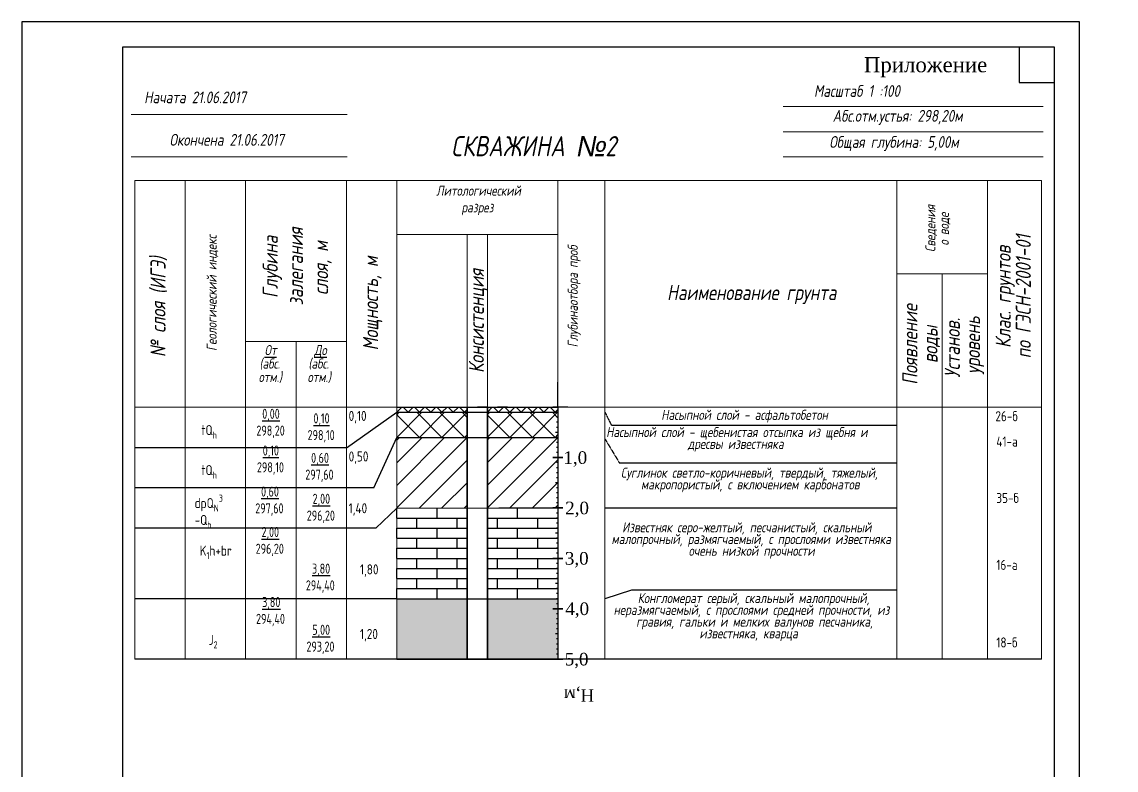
# Model space of a CAD drawing. Header units: millimetres. Extents: x 41890028 to 44740435, y 21258419 to 23626306.
# Drawn here: x 42754912 to 42863541, y 21332669 to 21406919 of the extents above; entities that cross this region are included whole.
import ezdxf
from ezdxf.enums import TextEntityAlignment as Align

# ---------------------------------------------------------------- set-up
doc = ezdxf.new("R2010")
doc.units = ezdxf.units.MM
for name, pattern in [('Cплошная', [0]), ('DASHED', [0.75, 0.5, -0.25]), ('штриховая2', [9.525, 6.35, -3.175])]:
    doc.linetypes.add(name, pattern=pattern)
for name, color, linetype in [('ГЛ_Разрез_Ось', 7, 'Continuous'), ('ГЛ_Разрез_ОсьМетка', 7, 'Continuous'), ('ГЛ_Разрез_ОсьШкалаВ-10', 7, 'Continuous'), ('ГЛ_Штамп', 7, 'Continuous'), ('ГЛ_Штамп_РамкаВнутр', 7, 'Continuous'), ('ГЛ_Штамп_Текст', 7, 'Continuous')]:
    doc.layers.add(name, color=color, linetype=linetype)
doc.layers.add('ГЛ_Разрез_ОсьШкалаВ-1', color=6, linetype='Continuous', plot=False)
doc.layers.add('ГЛ_Штамп_РамкаВнеш', color=6, linetype='Continuous', plot=False)
doc.styles.add('GOST 2.304', font='GOST_0.TTF')
doc.styles.add('ГеологияРазрезТаблица', font='times.ttf', dxfattribs={"height": 2.5})
doc.styles.add('ГеологияШтамп', font='times.ttf')

# ---------------------------------------------------------------- blocks, each defined once
blk = doc.blocks.new('*U58')
at = {"layer": 'ГЛ_Штамп'}
for q in [(20, 60), (20, 45), (20, 20)]:
    blk.add_line((20, 5), q, dxfattribs=at)
at = {"layer": 'ГЛ_Штамп_РамкаВнеш'}
blk.add_lwpolyline([(0, 0), (210, 0), (210, 297), (0, 297)], close=True, dxfattribs=at)
at = {"layer": 'ГЛ_Штамп_РамкаВнутр', "lineweight": -2}
for p, q in [((8, 5), (8, 90)), ((8, 90), (20, 90)), ((13, 5), (13, 90)), ((8, 65), (20, 65)), ((8, 30), (20, 30)), ((8, 5), (20, 5))]:
    blk.add_line(p, q, dxfattribs=at)
at = {"layer": 'ГЛ_Штамп_РамкаВнутр'}
for points in [[(20, 5), (205, 5), (205, 292), (20, 292)], [(198, 285), (205, 285), (205, 292), (198, 292)]]:
    blk.add_lwpolyline(points, close=True, dxfattribs=at)
at = {"layer": 'ГЛ_Штамп_Текст', "style": 'ГеологияШтамп'}
for s, p in [('Взам. инв.N%%d', (10.46, 77.87)), ('Подпись и дата', (10.39, 48.04)), ('Инв.N%%dподл', (10.39, 17.84))]:
    blk.add_text(s, height=2.8, rotation=90, dxfattribs=at).set_placement(p, align=Align.MIDDLE_CENTER)
at = {"layer": 'ГЛ_Штамп_Текст', "style": 'ГеологияШтамп', "flags": 8}
for tag, p in [('Приложение', (191.67, 288.5)), ('Лист', (205, 288.5))]:
    blk.add_attdef(tag, text='', height=3, dxfattribs=at).set_placement(p, align=Align.MIDDLE_RIGHT)
blk = doc.blocks.new('*U59')
at = {"layer": 'ГЛ_Разрез_Ось'}
for q in [(0, 55), (0, 0)]:
    blk.add_line((0, 5), q, dxfattribs=at)
blk.add_lwpolyline([(0, 55, 0, 0, 0), (0, 57, 1, 0, 0), (0, 60, 0, 0, 0)], format="xyseb", dxfattribs=at)
at = {"layer": 'ГЛ_Разрез_ОсьШкалаВ-1'}
for p, q in [((0, 54), (0.25, 54)), ((0, 53), (0.25, 53)), ((0, 52), (0.25, 52)), ((0, 51), (0.25, 51)), ((0, 50), (0.5, 50)), ((0, 49), (0.25, 49)), ((0, 48), (0.25, 48)), ((0, 47), (0.25, 47)), ((0, 46), (0.25, 46)), ((0, 44), (0.25, 44)), ((0, 43), (0.25, 43)), ((0, 42), (0.25, 42)), ((0, 41), (0.25, 41)), ((0, 40), (0.5, 40)), ((0, 39), (0.25, 39)), ((0, 38), (0.25, 38)), ((0, 37), (0.25, 37)), ((0, 36), (0.25, 36)), ((0, 34), (0.25, 34)), ((0, 33), (0.25, 33)), ((0, 32), (0.25, 32)), ((0, 31), (0.25, 31)), ((0, 30), (0.5, 30)), ((0, 29), (0.25, 29)), ((0, 28), (0.25, 28)), ((0, 27), (0.25, 27)), ((0, 26), (0.25, 26)), ((0, 24), (0.25, 24)), ((0, 23), (0.25, 23)), ((0, 22), (0.25, 22)), ((0, 21), (0.25, 21)), ((0, 20), (0.5, 20)), ((0, 19), (0.25, 19)), ((0, 18), (0.25, 18)), ((0, 17), (0.25, 17)), ((0, 16), (0.25, 16)), ((0, 14), (0.25, 14)), ((0, 13), (0.25, 13)), ((0, 12), (0.25, 12)), ((0, 11), (0.25, 11)), ((0, 10), (0.5, 10)), ((0, 9), (0.25, 9)), ((0, 8), (0.25, 8)), ((0, 7), (0.25, 7)), ((0, 6), (0.25, 6))]:
    blk.add_line(p, q, dxfattribs=at)
at = {"layer": 'ГЛ_Разрез_ОсьШкалаВ-10'}
for p, q in [((-1, 55), (1, 55)), ((-1, 45), (1, 45)), ((-1, 35), (1, 35)), ((-1, 25), (1, 25)), ((-1, 15), (1, 15)), ((-1, 5), (1, 5))]:
    blk.add_line(p, q, dxfattribs=at)
at = {"style": 'ГеологияРазрезТаблица'}
blk.add_text('Н,м', height=2.5, dxfattribs=at).set_placement((-1.16, 60.22), align=Align.BOTTOM_RIGHT)
blk = doc.blocks.new('*U60')
at = {"layer": 'ГЛ_Разрез_Ось'}
blk.add_line((-1, 0), (1, 0), dxfattribs=at)
at = {"layer": 'ГЛ_Разрез_ОсьМетка', "style": 'ГеологияРазрезТаблица'}
blk.add_attdef('ОТМЕТКА', text='', height=2.5, dxfattribs=at).set_placement((7.96, 0), align=Align.MIDDLE_RIGHT)

msp = doc.modelspace()

# ---------------------------------------------------------------- hatches: boundary and pattern name
at = {"linetype": 'DASHED'}
h = msp.add_hatch(dxfattribs=at)
h.set_pattern_fill('ANSI37', color=256, scale=250)
h.set_pattern_definition([(45, (42792126.8, 21368180), (-561.266, 561.266), []), (135, (42792126.8, 21368180), (-561.266, -561.266), [])])
h.paths.add_polyline_path([(42799126.811, 21368680.717), (42792126.811, 21368679.968), (42792126.811, 21368179.968), (42799126.811, 21368180.717)])
h.paths.add_polyline_path([(42808126.811, 21368681.68), (42801126.811, 21368680.931), (42801126.811, 21368180.931), (42808126.811, 21368181.68)])
h = msp.add_hatch(dxfattribs=at)
h.set_pattern_fill('ANSI37', color=256, scale=500)
h.set_pattern_definition([(45, (42792126.8, 21365680), (-1122.53, 1122.53), []), (135, (42792126.8, 21365680), (-1122.53, -1122.53), [])])
h.paths.add_polyline_path([(42799126.811, 21368180.717), (42792126.811, 21368179.968), (42792126.811, 21365679.968), (42799126.811, 21365680.717)])
h.paths.add_polyline_path([(42808126.811, 21368181.68), (42801126.811, 21368180.931), (42801126.811, 21365680.931), (42808126.811, 21365681.68)])
h = msp.add_hatch(dxfattribs=at)
h.set_pattern_fill('ANSI31', color=256, scale=500)
h.set_pattern_definition([(45, (42792126.8, 21358680), (-1122.53, 1122.53), [])])
h.paths.add_polyline_path([(42799126.811, 21365680.717), (42792126.811, 21365679.968), (42792126.811, 21358679.968), (42799126.811, 21358680.717)])
h.paths.add_polyline_path([(42808126.811, 21365681.68), (42801126.811, 21365680.931), (42801126.811, 21358680.931), (42808126.811, 21358681.68)])
h = msp.add_hatch(dxfattribs=at)
h.set_pattern_fill('IZVEST', color=256, scale=5000, pattern_type=2)
h.set_pattern_definition([(0, (42792126.8, 21349680), (0, 1000), []), (90, (42792126.8, 21349680), (-2000, 1000), [1000, -1000])])
h.paths.add_polyline_path([(42799126.811, 21358680.717), (42792126.811, 21358679.968), (42792126.811, 21349679.968), (42799126.811, 21349680.717)])
h.paths.add_polyline_path([(42808126.811, 21358681.68), (42801126.811, 21358680.931), (42801126.811, 21349680.931), (42808126.811, 21349681.68)])
h = msp.add_hatch(dxfattribs=at)
h.set_pattern_fill('KONGLOM', color=256, scale=5000, pattern_type=2)
h.set_pattern_definition([(0, (42792126.8, 21344181.7), (0, 1000), []), (60, (42792126.8, 21343681.7), (-0.0004, 1999.999), [577.35, -2309.4, 577.35]), (120, (42792126.8, 21343681.7), (-1732.0504, 999.999), [577.35, -2309.4, 577.35]), (30, (42793425.8, 21343681.7), (0.0004, 2000), [500, -1500]), (30, (42794291.9, 21343681.7), (0.0004, 2000), [-1500, 500]), (150, (42793425.8, 21343681.7), (-1732.05, -1000), [-1500, 500]), (150, (42794291.9, 21343681.7), (-1732.05, -1000), [500, -1500])])
h.paths.add_polyline_path([(42799126.811, 21349680.717), (42792126.811, 21349679.968), (42792126.811, 21343681.68), (42799126.811, 21343681.68)])
h.paths.add_polyline_path([(42808126.811, 21349681.68), (42801126.811, 21349680.931), (42801126.811, 21343681.68), (42808126.811, 21343681.68)])
h.paths.add_polyline_path([(42911385.473, 21357680.717), (42904385.473, 21357679.968), (42904385.473, 21343681.68), (42911385.473, 21343681.68)])
h.paths.add_polyline_path([(42920385.473, 21357681.68), (42913385.473, 21357680.931), (42913385.473, 21343681.68), (42920385.473, 21343681.68)])

# ---------------------------------------------------------------- linework, layer by layer
at = {"linetype": 'Cплошная', "lineweight": 30}
msp.add_line((42792126.811, 21368681.68), (42808126.811, 21368681.68), dxfattribs=at)
for p, q in [((42801126.811, 21368685.424), (42800126.811, 21368685.424)), ((42801126.811, 21368680.931), (42800126.811, 21368680.931)), ((42801126.811, 21368680.931), (42800126.811, 21368680.931)), ((42803126.811, 21368685.638), (42802126.811, 21368685.638)), ((42809126.811, 21368681.68), (42808126.811, 21368681.68)), ((42787126.811, 21364657.029), (42792126.811, 21368179.968)), ((42789867.141, 21360686.124), (42792126.811, 21365679.968)), ((42790041.202, 21356679.968), (42792126.811, 21358679.968)), ((42812798.961, 21358682.18), (42841756.879, 21358682.18)), ((42815418.694, 21350516.197), (42812798.961, 21349682.179)), ((42841756.879, 21350516.197), (42815418.694, 21350516.197))]:
    msp.add_line(p, q)
at = {"linetype": 'Cплошная', "lineweight": 20}
for p, q in [((42811756.879, 21368681.68), (42841756.879, 21368681.68)), ((42850756.879, 21368681.68), (42856126.811, 21368681.68))]:
    msp.add_line(p, q, dxfattribs=at)
at = {"linetype": 'штриховая2'}
for p, q in [((42812798.961, 21368182.18), (42813432.066, 21366896.168)), ((42812798.961, 21365529.14), (42814225.425, 21363163.286))]:
    msp.add_line(p, q, dxfattribs=at)
at = {"ltscale": 10}
for p, q in [((42813432.066, 21366896.168), (42841756.879, 21366896.168)), ((42787126.811, 21364657.029), (42766127.614, 21364657.029)), ((42814225.425, 21363163.286), (42841756.879, 21363163.286)), ((42789867.141, 21360686.124), (42766126.811, 21360686.124)), ((42790041.202, 21356679.968), (42766126.811, 21356679.968)), ((42792126.811, 21349679.968), (42766126.811, 21349679.968)), ((42856126.811, 21343681.68), (42766126.811, 21343681.68))]:
    msp.add_line(p, q, dxfattribs=at)
at = {"linetype": 'Cплошная', "lineweight": 20}
for points in [[(42830475.339, 21398525.304), (42856298.722, 21398525.304)], [(42765760.11, 21397745.461), (42787188.397, 21397745.461)], [(42830475.339, 21396025.304), (42856298.722, 21396025.304)], [(42765760.11, 21393525.34), (42787188.397, 21393525.34)], [(42830475.339, 21393525.304), (42856298.722, 21393525.304)], [(42766126.811, 21391181.68), (42856126.811, 21391181.68), (42856126.811, 21368681.68), (42766126.811, 21368681.68), (42766126.811, 21391181.68)], [(42766126.811, 21391181.68), (42766126.811, 21368681.68)], [(42771126.811, 21391181.68), (42771126.811, 21368681.68)], [(42777126.811, 21391181.68), (42777126.811, 21368681.68)], [(42787126.811, 21391181.68), (42787126.811, 21368681.68)], [(42792126.811, 21391181.68), (42792126.811, 21368681.68)], [(42808126.811, 21391181.68), (42808126.811, 21343681.68)], [(42812798.961, 21391181.68), (42812798.961, 21343681.68)], [(42841756.879, 21391181.68), (42841756.879, 21368681.68)], [(42850756.879, 21391181.68), (42850756.879, 21368681.68)], [(42856126.811, 21391181.68), (42856126.811, 21368681.68)], [(42792126.811, 21385826.334), (42796548.194, 21385828.632), (42808126.811, 21385828.632)], [(42799126.811, 21385828.632), (42799126.811, 21368681.68)], [(42801126.811, 21385828.632), (42801126.811, 21368681.68)], [(42841756.879, 21381923.943), (42842332.654, 21381924.242), (42850756.879, 21381924.242)], [(42846256.879, 21381924.242), (42846256.879, 21368681.68)], [(42777137.182, 21375211.817), (42777173.481, 21375211.967), (42787126.811, 21375211.967)], [(42782126.811, 21375211.967), (42782126.811, 21368681.68)], [(42766126.811, 21368681.68), (42766126.811, 21343681.68)], [(42771126.811, 21368681.68), (42771126.811, 21343681.68)], [(42777126.811, 21368681.68), (42777126.811, 21343681.68)], [(42782126.811, 21368681.68), (42782126.811, 21343681.68)], [(42787126.811, 21368681.68), (42787126.811, 21343681.68)], [(42792126.811, 21368681.68), (42792126.811, 21343681.68)], [(42808126.811, 21343681.68), (42808126.811, 21368686.172)], [(42841756.879, 21368681.68), (42841756.879, 21343681.68)], [(42846256.879, 21368681.68), (42846256.879, 21343681.68)], [(42850756.879, 21368681.68), (42850756.879, 21343681.68)], [(42856126.811, 21368681.68), (42856126.811, 21343681.68)], [(42808126.811, 21343681.68), (42808126.811, 21353686.172)]]:
    msp.add_lwpolyline(points, dxfattribs=at)
at = {"lineweight": 20}
msp.add_lwpolyline([(42808126.811, 21368686.172), (42766126.811, 21368681.68)], dxfattribs=at)
at = {"lineweight": 30}
for points in [[(42792126.009, 21368679.968), (42808126.009, 21368681.68)], [(42792126.811, 21368179.968), (42808126.811, 21368181.68)], [(42792126.811, 21365679.968), (42808126.811, 21365681.68)], [(42792126.811, 21358679.968), (42808126.811, 21358681.68)], [(42792126.811, 21349679.968), (42808126.811, 21349681.68)], [(42792126.811, 21343681.68), (42808126.811, 21343681.68)]]:
    msp.add_lwpolyline(points, dxfattribs=at)
at = {"linetype": 'Cплошная', "lineweight": 35}
for points in [[(42799126.811, 21368681.68), (42799126.811, 21343681.68)], [(42801126.811, 21368681.68), (42801126.811, 21343681.68)]]:
    msp.add_lwpolyline(points, dxfattribs=at)

# ---------------------------------------------------------------- block references
ref = msp.add_blockref('*U58', (42754911.784, 21258419.467), dxfattribs=dict(xscale=500, yscale=500, zscale=500))
ref.add_attrib('Приложение', 'Приложение', dxfattribs={"layer": 'ГЛ_Штамп_Текст', "height": 1500, "style": 'ГеологияШтамп'}).set_placement((42850748.823, 21402669.467), align=Align.MIDDLE_RIGHT)
at = {"xscale": 500, "yscale": 500, "zscale": 500, "rotation": 180}
msp.add_blockref('*U59', (42808126.811, 21371181.68), dxfattribs=at)
ref = msp.add_blockref('*U60', (42808126.811, 21363681.68), dxfattribs=dict(xscale=500, yscale=500, zscale=500))
ref.add_attrib('ОТМЕТКА', '1,0', dxfattribs={"layer": 'ГЛ_Разрез_ОсьМетка', "height": 1250, "style": 'ГеологияРазрезТаблица'}).set_placement((42811033.444, 21363681.68), align=Align.MIDDLE_RIGHT)
ref = msp.add_blockref('*U60', (42808126.811, 21358681.68), dxfattribs=dict(xscale=500, yscale=500, zscale=500))
ref.add_attrib('ОТМЕТКА', '2,0', dxfattribs={"layer": 'ГЛ_Разрез_ОсьМетка', "height": 1250, "style": 'ГеологияРазрезТаблица'}).set_placement((42811210.085, 21358681.68), align=Align.MIDDLE_RIGHT)
ref = msp.add_blockref('*U60', (42808126.811, 21353681.68), dxfattribs=dict(xscale=500, yscale=500, zscale=500))
ref.add_attrib('ОТМЕТКА', '3,0', dxfattribs={"layer": 'ГЛ_Разрез_ОсьМетка', "height": 1250, "style": 'ГеологияРазрезТаблица'}).set_placement((42811174.937, 21353681.68), align=Align.MIDDLE_RIGHT)
ref = msp.add_blockref('*U60', (42808126.811, 21348681.68), dxfattribs=dict(xscale=500, yscale=500, zscale=500))
ref.add_attrib('ОТМЕТКА', '4,0', dxfattribs={"layer": 'ГЛ_Разрез_ОсьМетка', "height": 1250, "style": 'ГеологияРазрезТаблица'}).set_placement((42811220.899, 21348681.68), align=Align.MIDDLE_RIGHT)
ref = msp.add_blockref('*U60', (42808126.811, 21343681.68), dxfattribs=dict(xscale=500, yscale=500, zscale=500))
ref.add_attrib('ОТМЕТКА', '5,0', dxfattribs={"layer": 'ГЛ_Разрез_ОсьМетка', "height": 1250, "style": 'ГеологияРазрезТаблица'}).set_placement((42811161.418, 21343681.68), align=Align.MIDDLE_RIGHT)

# ---------------------------------------------------------------- texts
at = {"ltscale": 100, "attachment_point": 1, "style": 'GOST 2.304'}
for s, insert, char_height, width in [('{\\H1.1667x;\\Q11;Начата 21.06.2017}', (42767047.845, 21400014.551), 1000, 76339.28571), ('\\pi33444;{\\H1.1667x;\\Q11;Масштаб 1 :100}', (42800103.655, 21400645.503), 1000, 76339.28571), ('\\pi30760;{\\H1.1667x;\\Q11;Абс.отм.устья: 298,20м}', (42804639.369, 21398181.217), 1000, 76339.28571), ('\\pi32109;{\\H1.1667x;\\Q11;Окончена 21.06.2017}', (42737461.971, 21395800.265), 1000, 76339.28571), ('{\\H1.3333x;\\Q11;СКВАЖИНА \\fArial|b0|i0|c204|p34;№\\Fcs_gost2304|c204;2}', (42797539.447, 21395588.211), 1500, 76339.28571), ('\\pi31529;{\\H1.1667x;\\Q11;Общая глубина: 5,00м}', (42803544.131, 21395585.979), 1000, 76339.28571), ('\\pi33965;{\\Q11;Литологический\\P\\pi36465;разрез}', (42762085.797, 21390675.265), 1000, 76339.28571), ('\\pi29772;{\\Q11;Наименование грунта}', (42789192.94, 21380818.122), 1500, 76339.28571), ('\\pi1339.9;{\\H0.8x;\\W0.9;\\L0,00\\H1.25x; \\P\\pi761.61;\\H0.8x;\\l298,20}', (42777431.24, 21368526.925), 1250, 4480.36168), ('\\pi1436.3;{\\H0.8x;\\W0.9;\\L0,10\\H1.25x; \\P\\pi858.04;\\H0.8x;\\l298,10}', (42782419.413, 21368079.724), 1250, 4480.36168), ('0,10', (42787349.64, 21368319.068), 1000, 4480.36168), ('\\A1;26-б', (42851561.33, 21368288.487), 1000, 4480.36168), ('\\A1;tQ{\\H0.7x;\\S^ h;}', (42772732.643, 21366911.121), 1000, 4480.36168), ('\\A1;41-а', (42851651.789, 21365773.1), 1000, 4480.36168), ('\\pi1436.3;{\\H0.8x;\\W0.9;\\L0,10\\H1.25x; \\P\\pi858.04;\\H0.8x;\\l298,10}', (42777387.771, 21364883.309), 1250, 4480.36168), ('\\pi1339.9;{\\H0.8x;\\W0.9;\\L0,60\\H1.25x; \\P\\pi761.61;\\H0.8x;\\l297,60}', (42782287.229, 21364157.545), 1250, 4480.36168), ('0,50', (42787349.64, 21364292.171), 1000, 4480.36168), ('\\A1;tQ{\\H0.7x;\\S^ h;}', (42772732.643, 21362940.215), 1000, 4480.36168), ('\\A1;dpQ{\\H0.7x;\\S^ N;\\S3^ ;}\\P-Q{\\H0.7x;\\S^ h;}', (42772060.03, 21360004.202), 1000, 4480.36168), ('\\pi1339.9;{\\H0.8x;\\W0.9;\\L0,60\\H1.25x; \\P\\pi761.61;\\H0.8x;\\l297,60}', (42777318.727, 21360813.192), 1250, 4480.36168), ('\\pi1340.2;{\\H0.8x;\\W0.9;\\L2,00\\H1.25x; \\P\\pi761.61;\\H0.8x;\\l296,20}', (42782434.29, 21360092.962), 1250, 4480.36168), ('\\A1;35-б', (42851651.789, 21360174.996), 1000, 4480.36168), ('1,40', (42787349.64, 21359156.509), 1000, 4480.36168), ('\\pi1340.2;{\\H0.8x;\\W0.9;\\L2,00\\H1.25x; \\P\\pi761.61;\\H0.8x;\\l296,20}', (42777363.687, 21356799.978), 1250, 4480.36168), ('\\A1; K{\\H0.7x;\\S^ 1;}h+br', (42772060.03, 21354945.504), 1000, 4480.36168), ('\\A1;16-а', (42851651.789, 21353537.119), 1000, 4480.36168), ('\\pi1372;{\\H0.8x;\\W0.9;\\L3,80\\H1.25x; \\P\\pi761.61;\\H0.8x;\\l294,40}', (42782342.784, 21353167.872), 1250, 4480.36168), ('\\pi1347.3;1,80', (42787126.811, 21353088.774), 1000, 4480.36168), ('\\pi1372;{\\H0.8x;\\W0.9;\\L3,80\\H1.25x; \\P\\pi761.61;\\H0.8x;\\l294,40}', (42777399.384, 21349846.076), 1250, 4480.36168), ('\\pi1372;{\\H0.8x;\\W0.9;\\L5,00\\H1.25x; \\P\\pi793.75;\\H0.8x;\\l293,20}', (42782368.056, 21347092.453), 1250, 4480.36168), ('\\A1; \\PJ{\\H0.7x;\\S^ 2;}', (42773454.207, 21347754.01), 1000, 4480.36168), ('\\pi1347.3;1,20', (42787126.811, 21346674.901), 1000, 4480.36168), ('\\A1;18-б', (42851651.789, 21345835.182), 1000, 4480.36168)]:
    msp.add_mtext(s, dxfattribs=dict(at, insert=insert, char_height=char_height, width=width))
at = {"ltscale": 100, "width": 27696.42857, "attachment_point": 1, "rotation": 90, "line_spacing_factor": 0.8, "style": 'GOST 2.304'}
for s, insert, char_height in [('\\pi11537;{\\Q11;Сведения\\P\\pi12180;о воде}', (42844603.655, 21372550.265), 1000), ('\\pi8264.2;{\\Q11;Клас. грунтов \\P\\pi7235.2;по ГЭСН-2001-01}', (42851576.869, 21366297.289), 1500), ('\\pi9898.9;{\\Q11;Появление\\P\\pi12042;воды}', (42842317.94, 21361014.551), 1500), ('\\pi10419;{\\Q11;Установ.\\P\\pi10768;уровень}', (42846532.226, 21361193.122), 1500)]:
    msp.add_mtext(s, dxfattribs=dict(at, insert=insert, char_height=char_height))
at = {"ltscale": 100, "width": 27696.42857, "attachment_point": 1, "rotation": 90, "style": 'GOST 2.304'}
for s, insert, char_height in [('\\pi8179.6;{\\Q11;Геологический индекс}', (42773246.512, 21366085.979), 1000), ('\\pi10754;{\\Q11;Глубина \\P\\pi10019;залегания \\P\\pi11059;слоя, м}', (42778817.94, 21368764.551), 1500), ('\\pi8643.9;{\\Q11;Глубинаотбора проб}', (42809103.655, 21365978.836), 1000), ('\\pi8318.3;{\\Q11;№ слоя (ИГЭ)}', (42767675.083, 21365335.979), 1500), ('\\pi8766.5;{\\Q11;Мощность, м}', (42788782.226, 21365550.265), 1500), ('\\pi8399.4;{\\Q11;Консистенция}', (42799282.226, 21363681.217), 1500)]:
    msp.add_mtext(s, dxfattribs=dict(at, insert=insert, char_height=char_height))
at = {"ltscale": 100, "char_height": 1000, "attachment_point": 1, "style": 'GOST 2.304'}
for s, insert, width, line_spacing_factor in [('\\pi37430;{\\Q11;\\LОт\\P\\pi36919;\\l(абс.\\P\\pi36836;отм.)}', (42741579.845, 21374847.884), 76339.28571, 0.8), ('\\pi37494;{\\Q11;\\LДо\\P\\pi36919;\\l(абс.\\P\\pi36836;отм.)}', (42746436.988, 21374847.884), 76339.28571, 0.8), ('\\pi5937.1;{\\Q11;Насыпной слой - асфальтобетон }', (42812447.858, 21368423.356), 29062.52435, 0.7), ('\\pi2308.8;{\\Q11;Насыпной слой - щебенистая отсыпка из щебня и \\P\\pi10411;дресвы известняка}', (42810612.072, 21366711.05), 30770.19641, 0.7), ('\\pi1581.1;{\\Q11;Суглинок светло-коричневый, твердый, тяжелый, \\P\\pi3580.6;макропористый, с включением карбонатов }', (42812798.961, 21362687.012), 29062.52435, 0.7), ('\\pi1706.3;{\\Q11;Известняк серо-желтый, песчанистый, скальный \\P\\pi649.23;малопрочный, размягчаемый, с прослоями известняка \\P\\pi8304;очень низкой прочности}', (42812798.961, 21357268.154), 29123.74218, 0.7), ('\\pi3247.9;{\\Q11;Конгломерат серый, скальный малопрочный, \\P\\pi857;неразмягчаемый, с прослоями средней прочности, из \\P\\pi3102.5;гравия, гальки и мелких валунов песчаника, \\P\\pi9376.2;известняка, кварца}', (42812798.961, 21350240.12), 29123.74218, 0.7)]:
    msp.add_mtext(s, dxfattribs=dict(at, insert=insert, width=width, line_spacing_factor=line_spacing_factor))

doc.saveas('drawing.dxf')
